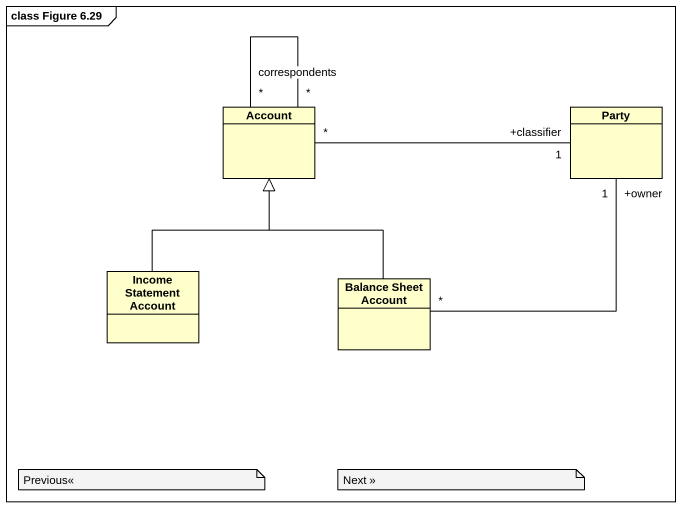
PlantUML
@startuml
mainframe class Figure 6.29
hide circle
hide empty members
class Account
class Party
class "Income Statement Account" as Income_Statement_Account
class "Balance Sheet Account" as Balance_Sheet_Account
Account "*" -- "*" Account : correspondents
Party "+classifier\n1" -left- "*" Account
Party "+owner\n1" -- "*" Balance_Sheet_Account
Income_Statement_Account -up-|> Account
Balance_Sheet_Account -up-|> Account
note as N1
  Previous<<
end note
note as N2
  Next >>
end note
@enduml
